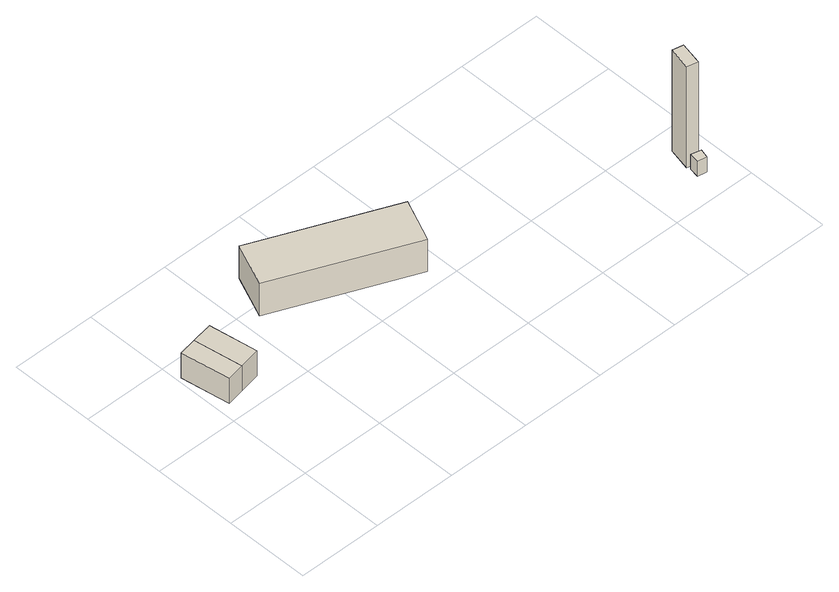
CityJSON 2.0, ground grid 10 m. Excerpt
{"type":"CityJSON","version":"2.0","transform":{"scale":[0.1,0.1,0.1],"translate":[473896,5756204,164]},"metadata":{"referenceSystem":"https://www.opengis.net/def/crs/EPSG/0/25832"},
"CityObjects":{
"building1":{"type":"Building","attributes":{"Gemeindeschluessel":"05711000","BezugspunktDach":"2000","function":"51009_1610","measuredHeight":3.92},"address":[{"country":"Germany"}],"geometry":[{"type":"Solid","lod":"1","boundaries":[[[[0,1,2,3]],[[4,5,6,7]],[[4,7,3,2]],[[5,4,2,1]],[[6,5,1,0]],[[7,6,0,3]]]]}]},
"building2":{"type":"Building","attributes":{"Gemeindeschluessel":"05711000","BezugspunktDach":"2000","function":"31001_2512","measuredHeight":4.18},"address":[{"country":"Germany","locality":"Bielefeld","thoroughfareNumber":"461","thoroughfareName":"Senner Hellweg"}],"geometry":[{"type":"Solid","lod":"1","boundaries":[[[[8,0,3,9]],[[7,6,10,11]],[[7,11,9,3]],[[6,7,3,0]],[[10,6,0,8]],[[11,10,8,9]]]]}]},
"building3":{"type":"Building","attributes":{"Gemeindeschluessel":"05711000","BezugspunktDach":"2000","function":"31001_2460","measuredHeight":5.41},"address":[{"country":"Germany","locality":"Bielefeld","thoroughfareNumber":"461","thoroughfareName":"Senner Hellweg"}],"geometry":[{"type":"Solid","lod":"1","boundaries":[[[[12,13,14,15]],[[16,17,18,19]],[[16,19,15,14]],[[17,16,14,13]],[[18,17,13,12]],[[19,18,12,15]]]]}]},
"building4":{"type":"Building","attributes":{"Gemeindeschluessel":"05711000","BezugspunktDach":"2000","function":"31001_9998","measuredHeight":1.95},"address":[{"country":"Germany","locality":"Bielefeld","thoroughfareNumber":"461","thoroughfareName":"Senner Hellweg"}],"geometry":[{"type":"Solid","lod":"1","boundaries":[[[[20,21,22,23]],[[24,25,26,27]],[[24,27,23,22]],[[25,24,22,21]],[[26,25,21,20]],[[27,26,20,23]]]]}]},
"building5":{"type":"Building","attributes":{"Gemeindeschluessel":"05711000","BezugspunktDach":"2000","function":"31001_2500","measuredHeight":13.71},"address":[{"country":"Germany","locality":"Bielefeld","thoroughfareNumber":"461","thoroughfareName":"Senner Hellweg"}],"geometry":[{"type":"Solid","lod":"1","boundaries":[[[[28,29,30,31]],[[32,33,34,35]],[[32,35,31,30]],[[33,32,30,29]],[[34,33,29,28]],[[35,34,28,31]]]]}]}
},
"vertices":[
[26,183,39],[5,179,39],[14,121,39],[35,125,39],[14,121,5],[5,179,5],[26,183,5],[35,125,5],
[51,187,39],[60,130,39],[51,187,5],[60,130,5],
[139,237,52],[117,186,52],[277,117,52],[299,168,52],[277,117,8],[117,186,8],[139,237,8],[299,168,8],
[539,22,56],[537,10,56],[548,8,56],[551,19,56],[548,8,36],[537,10,36],[539,22,36],[551,19,36],
[545,54,171],[539,27,171],[552,24,171],[558,51,171],[552,24,34],[539,27,34],[545,54,34],[558,51,34]
]}
